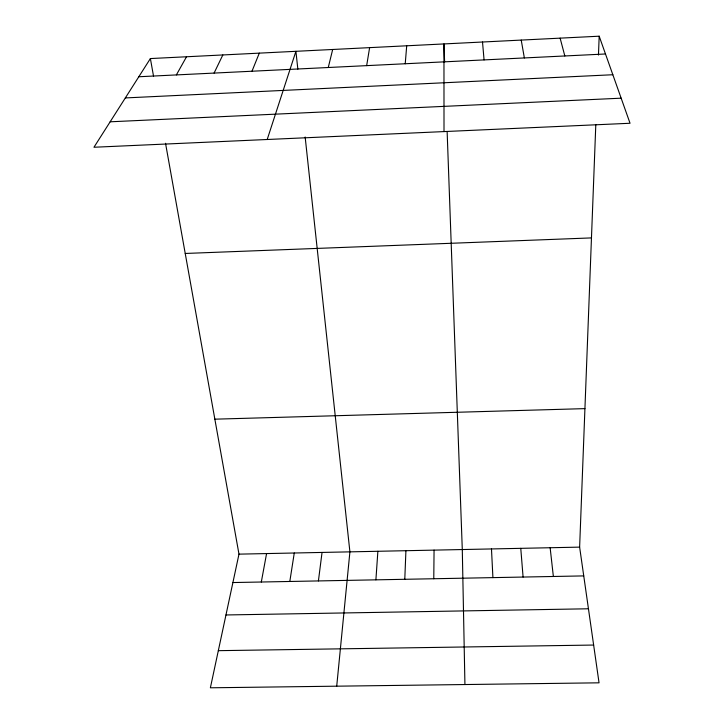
<?xml version="1.0" encoding="UTF-8"?>
<svg xmlns="http://www.w3.org/2000/svg" width="724" height="724" viewBox="0 0 724 724"><rect width="100%" height="100%" fill="white"/><g stroke="black" fill="none" stroke-linecap="round" stroke-linejoin="round"><path stroke-width="1.09" d="M433.776 578.748L434.065 550.122M404.788 579.3L405.92 550.702M165.525 143.271L238.983 554.141L210.376 687.8L599.047 682.822L579.625 547.127L595.807 124.573M598.467 55.033L599.182 36.2L150.384 58.563L93.957 147.253L630.043 123.261L599.182 36.2M375.901 579.843L377.874 551.281M405.232 63.757L406.707 45.793M336.714 686.18L349.909 551.86L305.157 137.008M318.415 580.929L322.044 552.43M289.817 581.472L294.27 553M366.661 65.631L369.62 47.639M261.31 582.015L266.577 553.57M328.262 67.504L332.687 49.476M267.201 139.497L295.917 51.314L297.845 69.151M251.979 71.233L259.301 53.133M214.087 73.079L222.838 54.952M176.366 74.916L186.53 56.762M138.809 76.753L605.49 53.983M125.333 97.93L612.848 74.735M110.148 121.804L621.156 98.183M185.226 253.463L591.463 237.906M214.856 419.178L584.929 408.626M238.983 554.141L579.625 547.127M232.902 582.549L583.743 575.906M225.969 614.966L588.449 608.784M218.322 650.668L593.644 645.048M560.123 38.146L564.829 55.965M150.384 58.563L153.533 76.192M521.226 40.082L524.357 57.938M550.14 547.733L553.362 576.485M482.51 42.01L484.066 59.911M520.764 548.34L523.09 577.055M491.478 548.946L492.917 577.625M444.617 61.992L443.957 43.938L444.011 131.587M447.142 131.777L462.292 549.543L464.926 684.542"/></g></svg>
